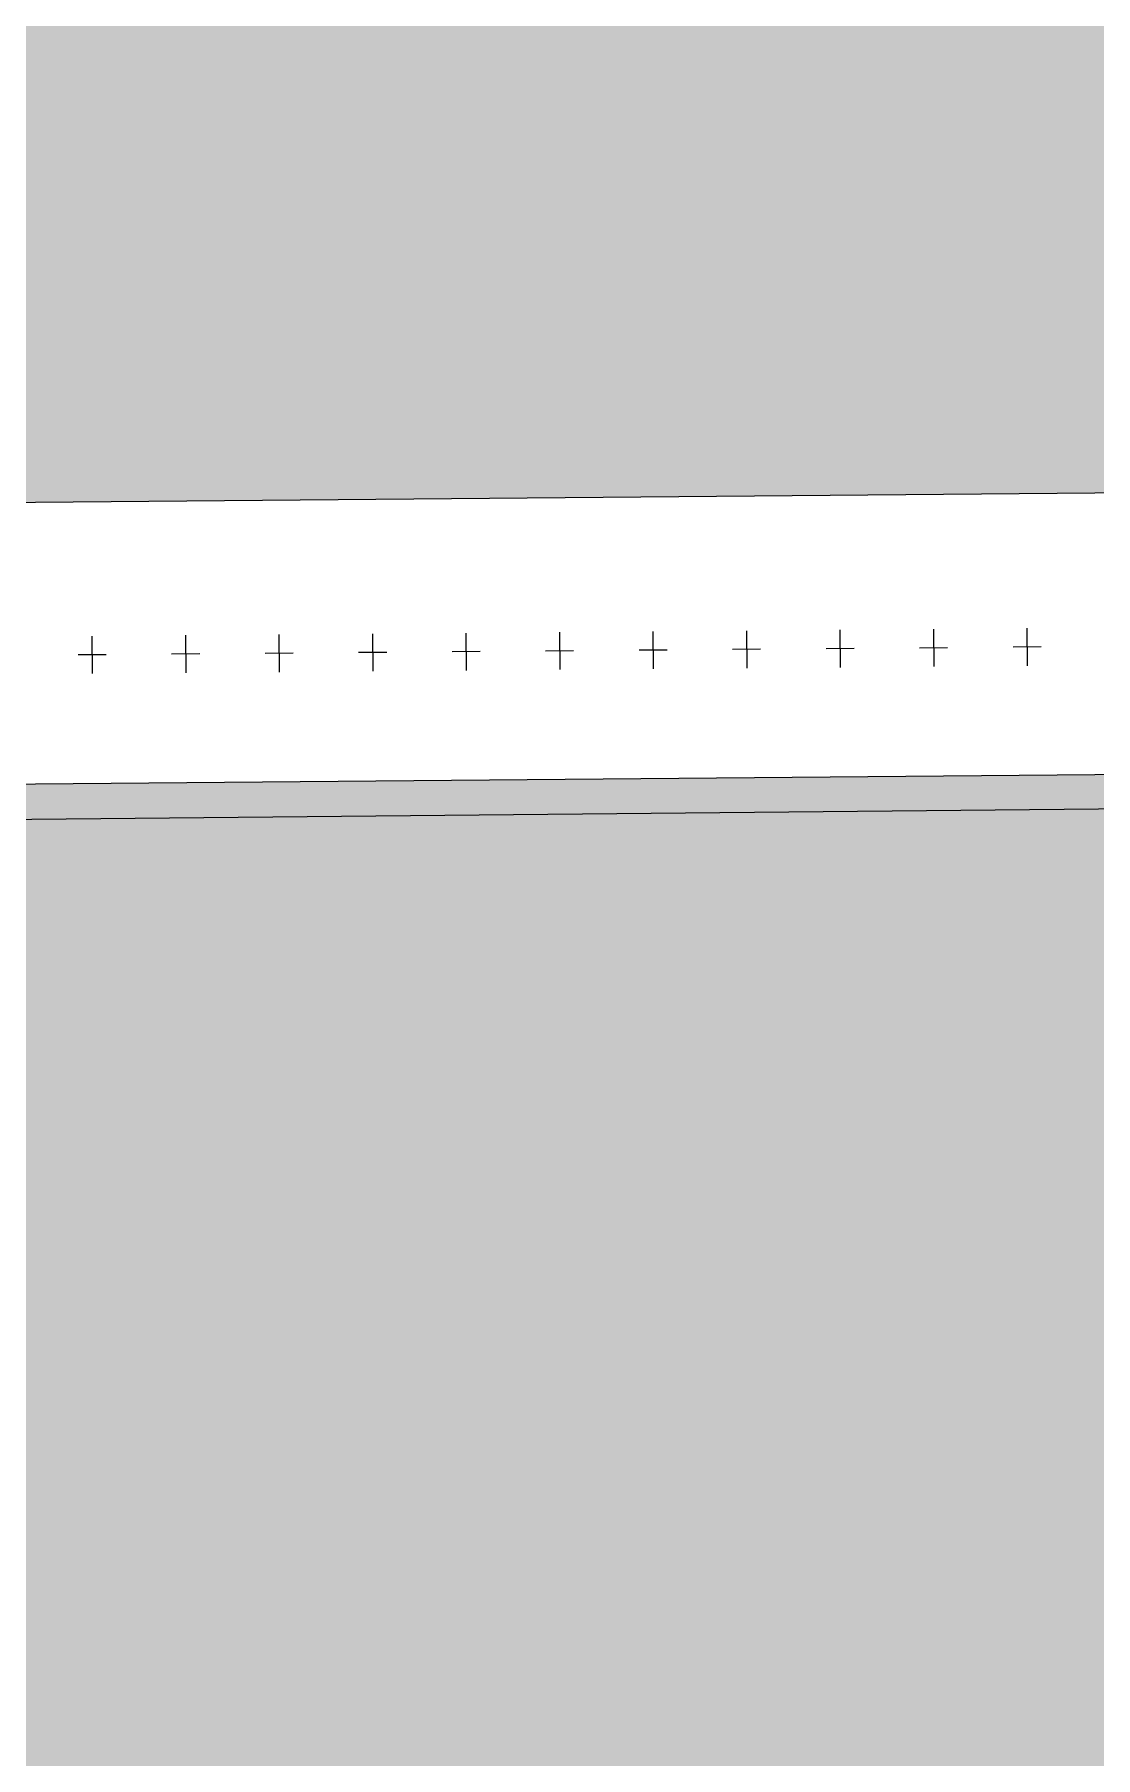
# Model space of a CAD drawing. Header units: millimetres. Extents: x 141848 to 1648660, y -821378 to -151356.
# Drawn here: x 437497 to 438629, y -272404 to -270565 of the extents above; entities that cross this region are included whole.
import ezdxf

# ---------------------------------------------------------------- set-up
doc = ezdxf.new("R2010")
doc.units = ezdxf.units.MM
doc.header["$MEASUREMENT"] = 0
doc.linetypes.add('Wipeout_Contour', pattern=[1000, 0, -1000])
for name, color, linetype in [('Divers - Dessin général', 7, 'Continuous'), ('Sols_ Dalles', 7, 'Continuous'), ('TopoAlt', 7, 'Continuous')]:
    doc.layers.add(name, color=color, linetype=linetype)

# ---------------------------------------------------------------- blocks, each defined once
blk = doc.blocks.new('Dalle_45_2', base_point=(436660.8, -273253.3))
at = {"layer": 'Sols_ Dalles', "linetype": 'Continuous', "lineweight": 0, "true_color": 0x2e271c}
blk.add_hatch(color=250, dxfattribs=at).paths.add_polyline_path([(436660.8, -273253.3, 0.415791), (438671.6, -275253.2), (470808.6, -275106, 0.414214), (472797.8, -273095.2), (472786.9, -271073, -0.001346), (472786.9, -271062.3), (472605.1, -271062.3), (472605.1, -267687.3), (472586.9, -267687.3), (472586.9, -265687.3), (469237.1, -265687.3), (469237.1, -270787.3), (469237.2, -271092.1), (469248.1, -273114.3), (439237.1, -273253.3), (439237.1, -270687.3), (439237.1, -265687.3), (438660.8, -265687.3, 0.258849), (436813.3, -267154.8, 0.098562), (436660.8, -267920.6)])
blk = doc.blocks.new('Mur_230_2', base_point=(436749.1, -271371.5))
at = {"color": 254, "linetype": 'Wipeout_Contour', "lineweight": 0, "ltscale": 2111898.299164728}
blk.add_wipeout([(436749.1, -271371.5), (469236.8, -271087.3), (469234.2, -270787.3), (436746.5, -271071.5)], dxfattribs=at).dxf.layer = 'TopoAlt'
at = {"layer": 'TopoAlt', "color": 190, "linetype": 'Continuous', "lineweight": 5, "true_color": 0x8002ff, "flags": 128}
for points in [[(469234.2, -270787.3), (436746.5, -271071.5)], [(436749.1, -271371.5), (469236.8, -271087.3)]]:
    blk.add_lwpolyline(points, dxfattribs=at)
blk = doc.blocks.new('Garde-corps_9_2')
at = {"color": 7, "linetype": 'Continuous', "lineweight": 5}
for p, q in [((437558.1, -271207.3), (437558.4, -271247.3)), ((437657.8, -271206.5), (437658.1, -271246.5)), ((437757.6, -271205.7), (437757.9, -271245.7)), ((437857.3, -271204.9), (437857.7, -271244.9)), ((437957.1, -271204.1), (437957.4, -271244.1)), ((438056.8, -271203.2), (438057.2, -271243.2)), ((438156.6, -271202.4), (438156.9, -271242.4)), ((438256.4, -271201.6), (438256.7, -271241.6)), ((438356.1, -271200.8), (438356.4, -271240.8)), ((438455.9, -271200), (438456.2, -271240)), ((438555.6, -271199.1), (438555.9, -271239.1)), ((437573.2, -271227.2), (437543.2, -271227.5)), ((437673, -271226.4), (437643, -271226.6)), ((437772.7, -271225.6), (437742.7, -271225.8)), ((437872.5, -271224.8), (437842.5, -271225)), ((437972.2, -271223.9), (437942.2, -271224.2)), ((438072, -271223.1), (438042, -271223.4)), ((438171.8, -271222.3), (438141.8, -271222.5)), ((438271.5, -271221.5), (438241.5, -271221.7)), ((438371.3, -271220.7), (438341.3, -271220.9)), ((438471, -271219.8), (438441, -271220.1)), ((438570.8, -271219), (438540.8, -271219.3))]:
    blk.add_line(p, q, dxfattribs=at)

msp = doc.modelspace()

# ---------------------------------------------------------------- block references
at = {"layer": 'Sols_ Dalles', "color": 250, "linetype": 'Continuous', "lineweight": 5, "true_color": 0x1f1f1f}
msp.add_blockref('Dalle_45_2', (436660.829, -273253.269), dxfattribs=at)

# ---------------------------------------------------------------- next in the draw order: block references
at = {"layer": 'TopoAlt', "color": 211, "lineweight": 5, "true_color": 0xfe55ff}
msp.add_blockref('Mur_230_2', (436749.101, -271371.493), dxfattribs=at)

# ---------------------------------------------------------------- next in the draw order: linework, layer by layer
at = {"layer": 'Divers - Dessin général', "color": 14, "linetype": 'Continuous', "lineweight": 5, "true_color": 0x990000}
msp.add_lwpolyline([(472905.195, -163437.635), (472885.813, -271067.638), (371555.907, -272027.634), (371538.537, -197317.635), (371535.195, -163437.635)], close=True, dxfattribs=at)

# ---------------------------------------------------------------- next in the draw order: block references
at = {"color": 7, "linetype": 'Continuous', "lineweight": 5}
msp.add_blockref('Garde-corps_9_2', (0, 0), dxfattribs=at)

doc.saveas('drawing.dxf')
